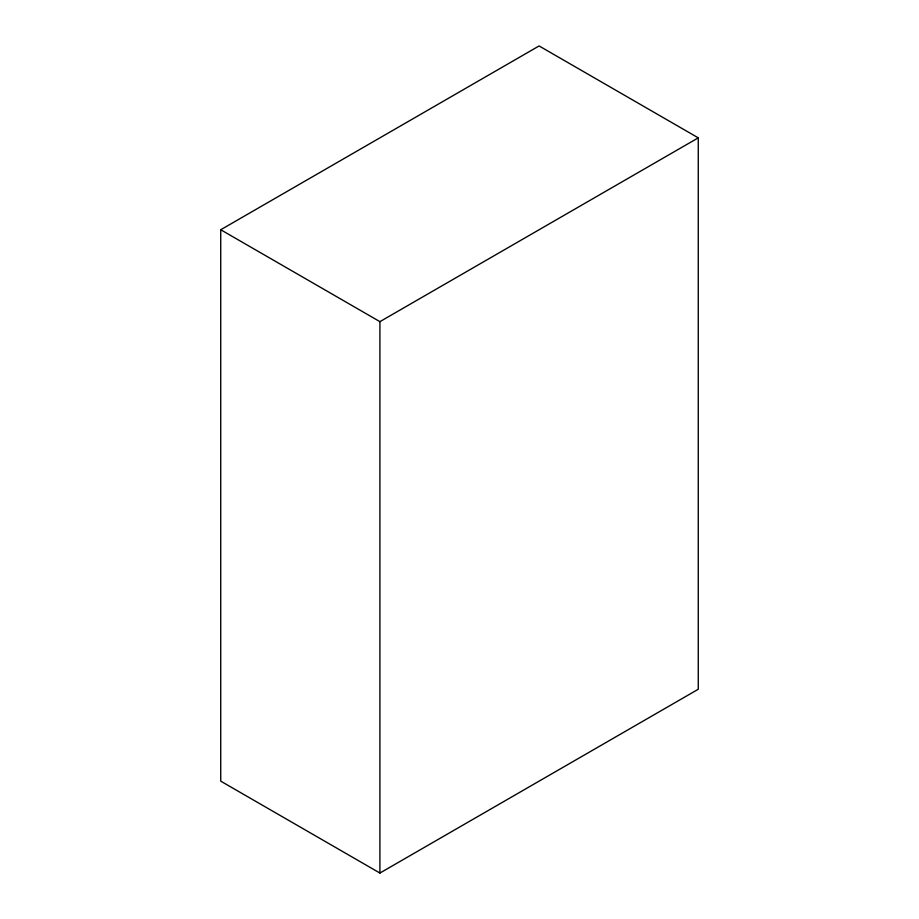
<?xml version="1.0" encoding="UTF-8"?>
<svg xmlns="http://www.w3.org/2000/svg" width="919" height="919" viewBox="0 0 919 919"><rect width="100%" height="100%" fill="white"/><g stroke="black" fill="none" stroke-linecap="round" stroke-linejoin="round"><path stroke-width="1.38" d="M220.732 229.75L539.085 45.95L698.268 137.85L698.268 689.25L379.915 873.05L220.732 781.15L220.732 229.75L379.915 321.65L698.268 137.85M379.915 321.65L379.915 873.05"/></g></svg>
